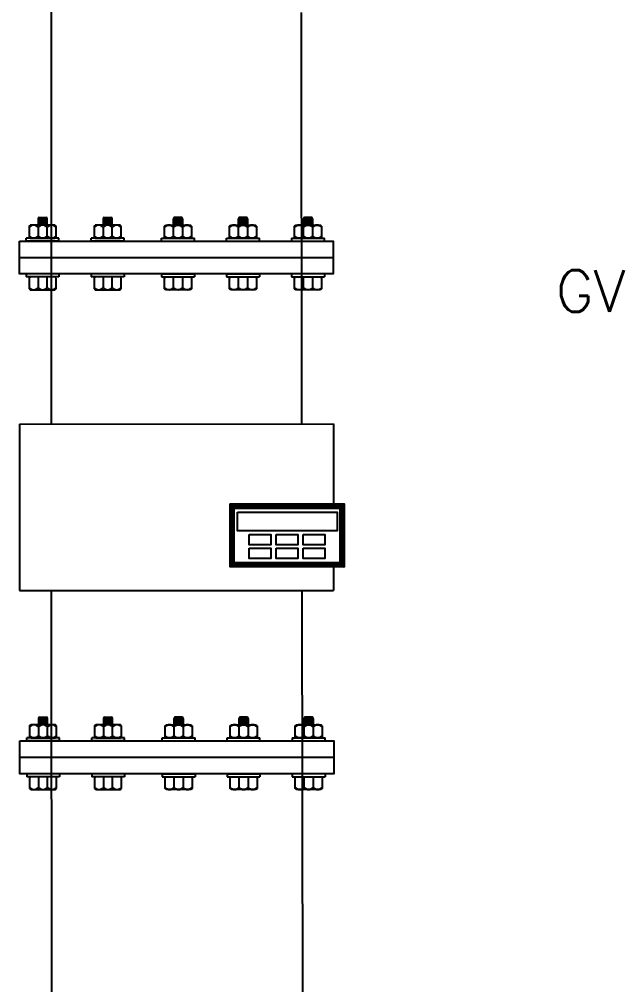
# Model space of a CAD drawing. Header units: inches. Extents: x 71784 to 88028, y -28237 to -21373.
# Drawn here: x 76013 to 76739, y -26434 to -25275 of the extents above; entities that cross this region are included whole.
import ezdxf

# ---------------------------------------------------------------- set-up
doc = ezdxf.new("R2010")
doc.units = ezdxf.units.IN
doc.header["$MEASUREMENT"] = 0
doc.layers.add('FENCE', color=1, linetype='Continuous')
doc.layers.add('M-X-BKGD', color=8, linetype='Continuous')
doc.styles.add('SIMS', font='simplex.shx')

msp = doc.modelspace()

# ---------------------------------------------------------------- hatches: boundary and pattern name
at = {"layer": 'M-X-BKGD'}
h = msp.add_hatch(dxfattribs=at)
h.set_pattern_fill('ANSI31', color=256)
h.set_pattern_definition([(45, (-18666.15024, -37165.9405), (-0.08838834765, 0.08838834765), [])])
h.paths.add_polyline_path([(76266.1, -25932.9), (76403, -25932.9), (76403, -25857.1), (76266.1, -25857.1)])
h.paths.add_polyline_path([(76271.1, -25927.9), (76398, -25927.9), (76398, -25862.1), (76271.1, -25862.1)], flags=16)
h.paths.add_polyline_path([(76394.5, -25889.6), (76275, -25889.6), (76275, -25866.9), (76394.5, -25866.9)], flags=0)
h.paths.add_polyline_path([(76380, -25893.8), (76380, -25906.1), (76354, -25906.1), (76354, -25893.8)], flags=0)
h.paths.add_polyline_path([(76380, -25910.2), (76380, -25922.6), (76354, -25922.6), (76354, -25910.2)], flags=0)
h.paths.add_polyline_path([(76347.6, -25893.8), (76347.6, -25906.1), (76321.6, -25906.1), (76321.6, -25893.8)], flags=0)
h.paths.add_polyline_path([(76347.6, -25910.2), (76347.6, -25922.6), (76321.6, -25922.6), (76321.6, -25910.2)], flags=0)
h.paths.add_polyline_path([(76315.1, -25893.8), (76315.1, -25906.1), (76289.2, -25906.1), (76289.2, -25893.8)], flags=0)
h.paths.add_polyline_path([(76315.1, -25910.2), (76315.1, -25922.6), (76289.2, -25922.6), (76289.2, -25910.2)], flags=0)

# ---------------------------------------------------------------- linework, layer by layer
for p, q in [((76051.4, -25266.6), (76051.5, -25761.5)), ((76351.4, -25267), (76352, -25761.1)), ((76340, -25538), (76340, -25541.5)), ((76201.3, -25561.3), (76351.8, -25561.1)), ((76013.1, -25761.6), (76390.1, -25761.1)), ((76013.1, -25761.6), (76013.1, -25961.1)), ((76390.1, -25761.1), (76390.2, -25857.1)), ((76390.2, -25932.9), (76390.3, -25961.1)), ((76013.1, -25961.1), (76390.3, -25961.1)), ((76051.5, -25961.1), (76051.6, -26519.5)), ((76352.3, -25961.1), (76353, -26519.5)), ((76340.7, -26138), (76340.7, -26141.5)), ((76202.1, -26161.3), (76352.6, -26161.1))]:
    msp.add_line(p, q, dxfattribs=at)
at = {"layer": 'M-X-BKGD', "linetype": 'Continuous'}
for p, q in [((76024.8, -25523.7), (76026.1, -25522.4)), ((76024.8, -25523.7), (76024.8, -25536.7)), ((76055.9, -25522.4), (76026.1, -25522.4)), ((76035.6, -25514.7), (76035.6, -25522.4)), ((76036.9, -25513.4), (76045.1, -25513.4)), ((76046.4, -25522.4), (76046.4, -25514.7)), ((76057.2, -25523.7), (76055.9, -25522.4)), ((76057.2, -25536.7), (76057.2, -25523.7)), ((76102.9, -25523.7), (76104.2, -25522.4)), ((76102.9, -25523.7), (76102.9, -25536.7)), ((76134, -25522.4), (76104.2, -25522.4)), ((76113.7, -25514.7), (76113.7, -25522.4)), ((76115, -25513.4), (76123.2, -25513.4)), ((76124.5, -25522.4), (76124.5, -25514.7)), ((76135.3, -25523.7), (76134, -25522.4)), ((76135.3, -25536.7), (76135.3, -25523.7)), ((76187.4, -25523.7), (76188.7, -25522.4)), ((76187.4, -25536.7), (76187.4, -25523.7)), ((76188.7, -25522.4), (76218.5, -25522.4)), ((76198.2, -25522.4), (76198.2, -25514.7)), ((76207.7, -25513.4), (76199.5, -25513.4)), ((76209, -25514.7), (76209, -25522.4)), ((76219.8, -25523.7), (76218.5, -25522.4)), ((76219.8, -25523.7), (76219.8, -25536.7)), ((76265.5, -25523.7), (76266.8, -25522.4)), ((76265.5, -25536.7), (76265.5, -25523.7)), ((76266.8, -25522.4), (76296.6, -25522.4)), ((76276.3, -25522.4), (76276.3, -25514.7)), ((76285.8, -25513.4), (76277.6, -25513.4)), ((76287.1, -25514.7), (76287.1, -25522.4)), ((76297.9, -25523.7), (76296.6, -25522.4)), ((76297.9, -25523.7), (76297.9, -25536.7)), ((76343.6, -25523.7), (76344.9, -25522.4)), ((76343.6, -25536.7), (76343.6, -25523.7)), ((76344.9, -25522.4), (76374.7, -25522.4)), ((76354.4, -25522.4), (76354.4, -25514.7)), ((76363.9, -25513.4), (76355.7, -25513.4)), ((76365.2, -25514.7), (76365.2, -25522.4)), ((76376, -25523.7), (76374.7, -25522.4)), ((76376, -25523.7), (76376, -25536.7)), ((76035.6, -25525), (76035.6, -25535.3)), ((76046.4, -25535.3), (76046.4, -25525)), ((76113.7, -25525), (76113.7, -25535.3)), ((76124.5, -25535.3), (76124.5, -25525)), ((76198.2, -25535.3), (76198.2, -25525)), ((76209, -25525), (76209, -25535.3)), ((76276.3, -25535.3), (76276.3, -25525)), ((76287.1, -25525), (76287.1, -25535.3)), ((76354.4, -25535.3), (76354.4, -25525)), ((76365.2, -25525), (76365.2, -25535.3)), ((76060.7, -25538), (76021.2, -25538)), ((76021.2, -25541.5), (76021.2, -25538)), ((76060.7, -25541.5), (76021.2, -25541.5)), ((76024.8, -25536.7), (76026.1, -25538)), ((76026.1, -25538), (76055.9, -25538)), ((76055.9, -25538), (76057.2, -25536.7)), ((76060.7, -25541.5), (76060.7, -25538)), ((76099.3, -25541.5), (76099.3, -25538)), ((76138.8, -25538), (76099.3, -25538)), ((76138.8, -25541.5), (76099.3, -25541.5)), ((76102.9, -25536.7), (76104.2, -25538)), ((76104.2, -25538), (76134, -25538)), ((76134, -25538), (76135.3, -25536.7)), ((76138.8, -25541.5), (76138.8, -25538)), ((76183.8, -25538), (76223.3, -25538)), ((76183.8, -25541.5), (76183.8, -25538)), ((76183.8, -25541.5), (76223.3, -25541.5)), ((76188.7, -25538), (76187.4, -25536.7)), ((76218.5, -25538), (76188.7, -25538)), ((76219.8, -25536.7), (76218.5, -25538)), ((76223.3, -25541.5), (76223.3, -25538)), ((76261.9, -25541.5), (76261.9, -25538)), ((76261.9, -25538), (76301.4, -25538)), ((76261.9, -25541.5), (76301.4, -25541.5)), ((76266.8, -25538), (76265.5, -25536.7)), ((76296.6, -25538), (76266.8, -25538)), ((76297.9, -25536.7), (76296.6, -25538)), ((76301.4, -25541.5), (76301.4, -25538)), ((76340, -25538), (76379.5, -25538)), ((76344.9, -25538), (76343.6, -25536.7)), ((76374.7, -25538), (76344.9, -25538)), ((76376, -25536.7), (76374.7, -25538)), ((76379.5, -25541.5), (76379.5, -25538)), ((76013.1, -25561.3), (76389.9, -25561.3)), ((76060.7, -25581.1), (76021.2, -25581.1)), ((76021.2, -25581.1), (76021.2, -25584.7)), ((76060.7, -25581.1), (76060.7, -25584.7)), ((76099.3, -25581.1), (76099.3, -25584.7)), ((76138.8, -25581.1), (76099.3, -25581.1)), ((76138.8, -25581.1), (76138.8, -25584.7)), ((76183.8, -25581.1), (76223.3, -25581.1)), ((76183.8, -25581.1), (76183.8, -25584.7)), ((76223.3, -25581.1), (76223.3, -25584.7)), ((76261.9, -25581.1), (76261.9, -25584.7)), ((76261.9, -25581.1), (76301.4, -25581.1)), ((76301.4, -25581.1), (76301.4, -25584.7)), ((76340, -25581.1), (76340, -25584.7)), ((76379.5, -25581.1), (76379.5, -25584.7)), ((76060.7, -25584.7), (76021.2, -25584.7)), ((76024.8, -25586), (76026.1, -25584.7)), ((76024.8, -25586), (76024.8, -25598.9)), ((76035.6, -25584.7), (76035.6, -25597.6)), ((76046.4, -25597.6), (76046.4, -25584.7)), ((76057.2, -25586), (76055.9, -25584.7)), ((76057.2, -25598.9), (76057.2, -25586)), ((76138.8, -25584.7), (76099.3, -25584.7)), ((76102.9, -25586), (76104.2, -25584.7)), ((76102.9, -25586), (76102.9, -25598.9)), ((76113.7, -25584.7), (76113.7, -25597.6)), ((76124.5, -25597.6), (76124.5, -25584.7)), ((76135.3, -25586), (76134, -25584.7)), ((76135.3, -25598.9), (76135.3, -25586)), ((76183.8, -25584.7), (76223.3, -25584.7)), ((76187.4, -25586), (76188.7, -25584.7)), ((76187.4, -25598.9), (76187.4, -25586)), ((76198.2, -25597.6), (76198.2, -25584.7)), ((76209, -25584.7), (76209, -25597.6)), ((76219.8, -25586), (76218.5, -25584.7)), ((76219.8, -25586), (76219.8, -25598.9)), ((76261.9, -25584.7), (76301.4, -25584.7)), ((76265.5, -25586), (76266.8, -25584.7)), ((76265.5, -25598.9), (76265.5, -25586)), ((76276.3, -25597.6), (76276.3, -25584.7)), ((76287.1, -25584.7), (76287.1, -25597.6)), ((76297.9, -25586), (76296.6, -25584.7)), ((76297.9, -25586), (76297.9, -25598.9)), ((76340, -25584.7), (76379.5, -25584.7)), ((76343.6, -25586), (76344.9, -25584.7)), ((76343.6, -25598.9), (76343.6, -25586)), ((76354.4, -25597.6), (76354.4, -25584.7)), ((76365.2, -25584.7), (76365.2, -25597.6)), ((76376, -25586), (76374.7, -25584.7)), ((76376, -25586), (76376, -25598.9)), ((76024.8, -25598.9), (76026.1, -25600.2)), ((76026.1, -25600.2), (76055.9, -25600.2)), ((76055.9, -25600.2), (76057.2, -25598.9)), ((76102.9, -25598.9), (76104.2, -25600.2)), ((76104.2, -25600.2), (76134, -25600.2)), ((76134, -25600.2), (76135.3, -25598.9)), ((76188.7, -25600.2), (76187.4, -25598.9)), ((76218.5, -25600.2), (76188.7, -25600.2)), ((76219.8, -25598.9), (76218.5, -25600.2)), ((76266.8, -25600.2), (76265.5, -25598.9)), ((76296.6, -25600.2), (76266.8, -25600.2)), ((76297.9, -25598.9), (76296.6, -25600.2)), ((76344.9, -25600.2), (76343.6, -25598.9)), ((76374.7, -25600.2), (76344.9, -25600.2)), ((76376, -25598.9), (76374.7, -25600.2)), ((76036.2, -26114.7), (76036.2, -26122.4)), ((76037.5, -26113.4), (76045.7, -26113.4)), ((76047, -26122.4), (76047, -26114.7)), ((76114.3, -26114.7), (76114.3, -26122.4)), ((76115.6, -26113.4), (76123.8, -26113.4)), ((76125.1, -26122.4), (76125.1, -26114.7)), ((76198.8, -26122.4), (76198.8, -26114.7)), ((76208.3, -26113.4), (76200.1, -26113.4)), ((76209.6, -26114.7), (76209.6, -26122.4)), ((76276.9, -26122.4), (76276.9, -26114.7)), ((76286.4, -26113.4), (76278.2, -26113.4)), ((76287.7, -26114.7), (76287.7, -26122.4)), ((76355, -26122.4), (76355, -26114.7)), ((76364.5, -26113.4), (76356.3, -26113.4)), ((76365.8, -26114.7), (76365.8, -26122.4)), ((76025.4, -26123.7), (76026.7, -26122.4)), ((76025.4, -26123.7), (76025.4, -26136.7)), ((76056.5, -26122.4), (76026.7, -26122.4)), ((76036.2, -26125), (76036.2, -26135.3)), ((76047, -26135.3), (76047, -26125)), ((76057.8, -26123.7), (76056.5, -26122.4)), ((76057.8, -26136.7), (76057.8, -26123.7)), ((76103.5, -26123.7), (76104.8, -26122.4)), ((76103.5, -26123.7), (76103.5, -26136.7)), ((76134.6, -26122.4), (76104.8, -26122.4)), ((76114.3, -26125), (76114.3, -26135.3)), ((76125.1, -26135.3), (76125.1, -26125)), ((76135.9, -26123.7), (76134.6, -26122.4)), ((76135.9, -26136.7), (76135.9, -26123.7)), ((76188, -26123.7), (76189.3, -26122.4)), ((76188, -26136.7), (76188, -26123.7)), ((76189.3, -26122.4), (76219.1, -26122.4)), ((76198.8, -26135.3), (76198.8, -26125)), ((76209.6, -26125), (76209.6, -26135.3)), ((76220.4, -26123.7), (76219.1, -26122.4)), ((76220.4, -26123.7), (76220.4, -26136.7)), ((76266.1, -26123.7), (76267.4, -26122.4)), ((76266.1, -26136.7), (76266.1, -26123.7)), ((76267.4, -26122.4), (76297.2, -26122.4)), ((76276.9, -26135.3), (76276.9, -26125)), ((76287.7, -26125), (76287.7, -26135.3)), ((76298.5, -26123.7), (76297.2, -26122.4)), ((76298.5, -26123.7), (76298.5, -26136.7)), ((76344.2, -26123.7), (76345.5, -26122.4)), ((76344.2, -26136.7), (76344.2, -26123.7)), ((76345.5, -26122.4), (76375.3, -26122.4)), ((76355, -26135.3), (76355, -26125)), ((76365.8, -26125), (76365.8, -26135.3)), ((76376.6, -26123.7), (76375.3, -26122.4)), ((76376.6, -26123.7), (76376.6, -26136.7)), ((76061.3, -26138), (76021.9, -26138)), ((76021.9, -26141.5), (76021.9, -26138)), ((76025.4, -26136.7), (76026.7, -26138)), ((76026.7, -26138), (76056.5, -26138)), ((76056.5, -26138), (76057.8, -26136.7)), ((76061.3, -26141.5), (76061.3, -26138)), ((76100, -26141.5), (76100, -26138)), ((76139.4, -26138), (76100, -26138)), ((76103.5, -26136.7), (76104.8, -26138)), ((76104.8, -26138), (76134.6, -26138)), ((76134.6, -26138), (76135.9, -26136.7)), ((76139.4, -26141.5), (76139.4, -26138)), ((76184.5, -26138), (76224, -26138)), ((76184.5, -26141.5), (76184.5, -26138)), ((76189.3, -26138), (76188, -26136.7)), ((76219.1, -26138), (76189.3, -26138)), ((76220.4, -26136.7), (76219.1, -26138)), ((76224, -26141.5), (76224, -26138)), ((76262.6, -26141.5), (76262.6, -26138)), ((76262.6, -26138), (76302, -26138)), ((76267.4, -26138), (76266.1, -26136.7)), ((76297.2, -26138), (76267.4, -26138)), ((76298.5, -26136.7), (76297.2, -26138)), ((76302, -26141.5), (76302, -26138)), ((76340.7, -26138), (76380.1, -26138)), ((76345.5, -26138), (76344.2, -26136.7)), ((76375.3, -26138), (76345.5, -26138)), ((76376.6, -26136.7), (76375.3, -26138)), ((76380.1, -26141.5), (76380.1, -26138)), ((76061.3, -26141.5), (76021.9, -26141.5)), ((76139.4, -26141.5), (76100, -26141.5)), ((76184.5, -26141.5), (76224, -26141.5)), ((76262.6, -26141.5), (76302, -26141.5)), ((76013.7, -26161.3), (76390.5, -26161.3)), ((76061.3, -26181.1), (76021.9, -26181.1)), ((76021.9, -26181.1), (76021.9, -26184.7)), ((76061.3, -26184.7), (76021.9, -26184.7)), ((76025.4, -26186), (76026.7, -26184.7)), ((76036.2, -26184.7), (76036.2, -26197.6)), ((76047, -26197.6), (76047, -26184.7)), ((76057.8, -26186), (76056.5, -26184.7)), ((76061.3, -26181.1), (76061.3, -26184.7)), ((76100, -26181.1), (76100, -26184.7)), ((76139.4, -26181.1), (76100, -26181.1)), ((76139.4, -26184.7), (76100, -26184.7)), ((76103.5, -26186), (76104.8, -26184.7)), ((76114.3, -26184.7), (76114.3, -26197.6)), ((76125.1, -26197.6), (76125.1, -26184.7)), ((76135.9, -26186), (76134.6, -26184.7)), ((76139.4, -26181.1), (76139.4, -26184.7)), ((76184.5, -26181.1), (76224, -26181.1)), ((76184.5, -26181.1), (76184.5, -26184.7)), ((76184.5, -26184.7), (76224, -26184.7)), ((76188, -26186), (76189.3, -26184.7)), ((76198.8, -26197.6), (76198.8, -26184.7)), ((76209.6, -26184.7), (76209.6, -26197.6)), ((76220.4, -26186), (76219.1, -26184.7)), ((76224, -26181.1), (76224, -26184.7)), ((76262.6, -26181.1), (76262.6, -26184.7)), ((76262.6, -26181.1), (76302, -26181.1)), ((76262.6, -26184.7), (76302, -26184.7)), ((76266.1, -26186), (76267.4, -26184.7)), ((76276.9, -26197.6), (76276.9, -26184.7)), ((76287.7, -26184.7), (76287.7, -26197.6)), ((76298.5, -26186), (76297.2, -26184.7)), ((76302, -26181.1), (76302, -26184.7)), ((76340.7, -26181.1), (76340.7, -26184.7)), ((76340.7, -26184.7), (76380.1, -26184.7)), ((76344.2, -26186), (76345.5, -26184.7)), ((76355, -26197.6), (76355, -26184.7)), ((76365.8, -26184.7), (76365.8, -26197.6)), ((76376.6, -26186), (76375.3, -26184.7)), ((76380.1, -26181.1), (76380.1, -26184.7)), ((76025.4, -26186), (76025.4, -26198.9)), ((76057.8, -26198.9), (76057.8, -26186)), ((76103.5, -26186), (76103.5, -26198.9)), ((76135.9, -26198.9), (76135.9, -26186)), ((76188, -26198.9), (76188, -26186)), ((76220.4, -26186), (76220.4, -26198.9)), ((76266.1, -26198.9), (76266.1, -26186)), ((76298.5, -26186), (76298.5, -26198.9)), ((76344.2, -26198.9), (76344.2, -26186)), ((76376.6, -26186), (76376.6, -26198.9)), ((76025.4, -26198.9), (76026.7, -26200.2)), ((76026.7, -26200.2), (76056.5, -26200.2)), ((76056.5, -26200.2), (76057.8, -26198.9)), ((76103.5, -26198.9), (76104.8, -26200.2)), ((76104.8, -26200.2), (76134.6, -26200.2)), ((76134.6, -26200.2), (76135.9, -26198.9)), ((76189.3, -26200.2), (76188, -26198.9)), ((76219.1, -26200.2), (76189.3, -26200.2)), ((76220.4, -26198.9), (76219.1, -26200.2)), ((76267.4, -26200.2), (76266.1, -26198.9)), ((76297.2, -26200.2), (76267.4, -26200.2)), ((76298.5, -26198.9), (76297.2, -26200.2)), ((76345.5, -26200.2), (76344.2, -26198.9)), ((76375.3, -26200.2), (76345.5, -26200.2)), ((76376.6, -26198.9), (76375.3, -26200.2))]:
    msp.add_line(p, q, dxfattribs=at)
for points in [[(76013.1, -25541.5), (76389.9, -25541.5), (76389.9, -25581.1), (76013.1, -25581.1)], [(76013.7, -26141.5), (76390.5, -26141.5), (76390.5, -26181.1), (76013.7, -26181.1)]]:
    msp.add_lwpolyline(points, close=True, dxfattribs=at)
at = {"layer": 'M-X-BKGD'}
for points in [[(76266.1, -25857.1), (76403, -25857.1), (76403, -25932.9), (76266.1, -25932.9)], [(76271.1, -25862.1), (76398, -25862.1), (76398, -25927.9), (76271.1, -25927.9)], [(76275, -25866.9), (76394.5, -25866.9), (76394.5, -25889.6), (76275, -25889.6)], [(76289.2, -25893.8), (76315.1, -25893.8), (76315.1, -25906.1), (76289.2, -25906.1)], [(76321.6, -25893.8), (76347.6, -25893.8), (76347.6, -25906.1), (76321.6, -25906.1)], [(76354, -25893.8), (76380, -25893.8), (76380, -25906.1), (76354, -25906.1)], [(76289.2, -25910.2), (76315.1, -25910.2), (76315.1, -25922.6), (76289.2, -25922.6)], [(76321.6, -25910.2), (76347.6, -25910.2), (76347.6, -25922.6), (76321.6, -25922.6)], [(76354, -25910.2), (76380, -25910.2), (76380, -25922.6), (76354, -25922.6)]]:
    msp.add_lwpolyline(points, close=True, dxfattribs=at)
at = {"layer": 'M-X-BKGD', "linetype": 'Continuous'}
for centre, radius, start, end in [((76030.2, -25529.4), 6.98, 39.3849, 140.6151), ((76036.9, -25514.7), 1.29, 90, 180), ((76036.5, -25542.1), 27, 68.4824, 91.8593), ((76036.5, -25542.1), 25.7, 67.3413, 91.8593), ((76041, -25529.4), 6.98, 39.3849, 140.6151), ((76036.5, -25542.1), 24.4, 66.0681, 91.8593), ((76036.5, -25542.1), 23.1, 64.6374, 91.8593), ((76036.5, -25542.1), 21.8, 64.3619, 91.8593), ((76036.5, -25542.1), 20.6, 73.4025, 91.8593), ((76036.5, -25542.1), 28.3, 69.5115, 91.0383), ((76045.1, -25514.7), 1.29, 0, 90), ((76051.8, -25529.4), 6.98, 39.3849, 140.6151), ((76108.3, -25529.4), 6.98, 39.3849, 140.6151), ((76115, -25514.7), 1.29, 90, 180), ((76114.6, -25542.1), 27, 68.4824, 91.8593), ((76114.6, -25542.1), 25.7, 67.3413, 91.8593), ((76119.1, -25529.4), 6.98, 39.3849, 140.6151), ((76114.6, -25542.1), 24.4, 66.0681, 91.8593), ((76114.6, -25542.1), 23.1, 64.6374, 91.8593), ((76114.6, -25542.1), 21.8, 64.3619, 91.8593), ((76114.6, -25542.1), 20.6, 73.4025, 91.8593), ((76114.6, -25542.1), 28.3, 69.5115, 91.0383), ((76123.2, -25514.7), 1.29, 0, 90), ((76129.9, -25529.4), 6.98, 39.3849, 140.6151), ((76192.8, -25529.4), 6.98, 39.3849, 140.6151), ((76199.5, -25514.7), 1.29, 90, 180), ((76208.1, -25542.1), 28.3, 88.9617, 110.4885), ((76208.1, -25542.1), 27, 88.1407, 111.5176), ((76208.1, -25542.1), 25.7, 88.1407, 112.6587), ((76208.1, -25542.1), 24.4, 88.1407, 113.9319), ((76208.1, -25542.1), 23.1, 88.1407, 115.3626), ((76203.6, -25529.4), 6.98, 39.3849, 140.6151), ((76208.1, -25542.1), 21.8, 88.1407, 115.6381), ((76208.1, -25542.1), 20.6, 88.1407, 106.5975), ((76207.7, -25514.7), 1.29, 0, 90), ((76214.4, -25529.4), 6.98, 39.3849, 140.6151), ((76270.9, -25529.4), 6.98, 39.3849, 140.6151), ((76277.6, -25514.7), 1.29, 90, 180), ((76286.2, -25542.1), 28.3, 88.9617, 110.4885), ((76286.2, -25542.1), 27, 88.1407, 111.5176), ((76286.2, -25542.1), 25.7, 88.1407, 112.6587), ((76286.2, -25542.1), 24.4, 88.1407, 113.9319), ((76286.2, -25542.1), 23.1, 88.1407, 115.3626), ((76281.7, -25529.4), 6.98, 39.3849, 140.6151), ((76286.2, -25542.1), 21.8, 88.1407, 115.6381), ((76286.2, -25542.1), 20.6, 88.1407, 106.5975), ((76285.8, -25514.7), 1.29, 0, 90), ((76292.5, -25529.4), 6.98, 39.3849, 140.6151), ((76349, -25529.4), 6.98, 39.3849, 140.6151), ((76355.7, -25514.7), 1.29, 90, 180), ((76364.3, -25542.1), 28.3, 88.9617, 110.4885), ((76364.3, -25542.1), 27, 88.1407, 111.5176), ((76364.3, -25542.1), 25.7, 88.1407, 112.6587), ((76364.3, -25542.1), 24.4, 88.1407, 113.9319), ((76364.3, -25542.1), 23.1, 88.1407, 115.3626), ((76359.8, -25529.4), 6.98, 39.3849, 140.6151), ((76364.3, -25542.1), 21.8, 88.1407, 115.6381), ((76364.3, -25542.1), 20.6, 88.1407, 106.5975), ((76363.9, -25514.7), 1.29, 0, 90), ((76370.6, -25529.4), 6.98, 39.3849, 140.6151), ((76030.2, -25530.9), 6.98, 219.3849, 320.6151), ((76041, -25530.9), 6.98, 219.3849, 320.6151), ((76051.8, -25530.9), 6.98, 219.3849, 320.6151), ((76108.3, -25530.9), 6.98, 219.3849, 320.6151), ((76119.1, -25530.9), 6.98, 219.3849, 320.6151), ((76129.9, -25530.9), 6.98, 219.3849, 320.6151), ((76192.8, -25530.9), 6.98, 219.3849, 320.6151), ((76203.6, -25530.9), 6.98, 219.3849, 320.6151), ((76214.4, -25530.9), 6.98, 219.3849, 320.6151), ((76270.9, -25530.9), 6.98, 219.3849, 320.6151), ((76281.7, -25530.9), 6.98, 219.3849, 320.6151), ((76292.5, -25530.9), 6.98, 219.3849, 320.6151), ((76349, -25530.9), 6.98, 219.3849, 320.6151), ((76359.8, -25530.9), 6.98, 219.3849, 320.6151), ((76370.6, -25530.9), 6.98, 219.3849, 320.6151), ((76030.2, -25593.1), 6.98, 219.3849, 320.6151), ((76041, -25593.1), 6.98, 219.3849, 320.6151), ((76051.8, -25593.1), 6.98, 219.3849, 320.6151), ((76108.3, -25593.1), 6.98, 219.3849, 320.6151), ((76119.1, -25593.1), 6.98, 219.3849, 320.6151), ((76129.9, -25593.1), 6.98, 219.3849, 320.6151), ((76192.8, -25593.1), 6.98, 219.3849, 320.6151), ((76203.6, -25593.1), 6.98, 219.3849, 320.6151), ((76214.4, -25593.1), 6.98, 219.3849, 320.6151), ((76270.9, -25593.1), 6.98, 219.3849, 320.6151), ((76281.7, -25593.1), 6.98, 219.3849, 320.6151), ((76292.5, -25593.1), 6.98, 219.3849, 320.6151), ((76349, -25593.1), 6.98, 219.3849, 320.6151), ((76359.8, -25593.1), 6.98, 219.3849, 320.6151), ((76370.6, -25593.1), 6.98, 219.3849, 320.6151), ((76037.5, -26114.7), 1.29, 90, 180), ((76037.1, -26142.1), 27, 68.4824, 91.8593), ((76037.1, -26142.1), 28.3, 69.5115, 91.0383), ((76045.7, -26114.7), 1.29, 0, 90), ((76115.6, -26114.7), 1.29, 90, 180), ((76115.2, -26142.1), 27, 68.4824, 91.8593), ((76115.2, -26142.1), 28.3, 69.5115, 91.0383), ((76123.8, -26114.7), 1.29, 0, 90), ((76200.1, -26114.7), 1.29, 90, 180), ((76208.7, -26142.1), 28.3, 88.9617, 110.4885), ((76208.7, -26142.1), 27, 88.1407, 111.5176), ((76208.3, -26114.7), 1.29, 0, 90), ((76278.2, -26114.7), 1.29, 90, 180), ((76286.8, -26142.1), 28.3, 88.9617, 110.4885), ((76286.8, -26142.1), 27, 88.1407, 111.5176), ((76286.4, -26114.7), 1.29, 0, 90), ((76356.3, -26114.7), 1.29, 90, 180), ((76364.9, -26142.1), 28.3, 88.9617, 110.4885), ((76364.9, -26142.1), 27, 88.1407, 111.5176), ((76364.5, -26114.7), 1.29, 0, 90), ((76030.8, -26129.4), 6.98, 39.3849, 140.6151), ((76037.1, -26142.1), 25.7, 67.3413, 91.8593), ((76041.6, -26129.4), 6.98, 39.3849, 140.6151), ((76037.1, -26142.1), 24.4, 66.0681, 91.8593), ((76037.1, -26142.1), 23.1, 64.6374, 91.8593), ((76037.1, -26142.1), 21.8, 64.3619, 91.8593), ((76037.1, -26142.1), 20.6, 73.4025, 91.8593), ((76052.4, -26129.4), 6.98, 39.3849, 140.6151), ((76108.9, -26129.4), 6.98, 39.3849, 140.6151), ((76115.2, -26142.1), 25.7, 67.3413, 91.8593), ((76119.7, -26129.4), 6.98, 39.3849, 140.6151), ((76115.2, -26142.1), 24.4, 66.0681, 91.8593), ((76115.2, -26142.1), 23.1, 64.6374, 91.8593), ((76115.2, -26142.1), 21.8, 64.3619, 91.8593), ((76115.2, -26142.1), 20.6, 73.4025, 91.8593), ((76130.5, -26129.4), 6.98, 39.3849, 140.6151), ((76193.4, -26129.4), 6.98, 39.3849, 140.6151), ((76208.7, -26142.1), 25.7, 88.1407, 112.6587), ((76208.7, -26142.1), 24.4, 88.1407, 113.9319), ((76208.7, -26142.1), 23.1, 88.1407, 115.3626), ((76204.2, -26129.4), 6.98, 39.3849, 140.6151), ((76208.7, -26142.1), 21.8, 88.1407, 115.6381), ((76208.7, -26142.1), 20.6, 88.1407, 106.5975), ((76215, -26129.4), 6.98, 39.3849, 140.6151), ((76271.5, -26129.4), 6.98, 39.3849, 140.6151), ((76286.8, -26142.1), 25.7, 88.1407, 112.6587), ((76286.8, -26142.1), 24.4, 88.1407, 113.9319), ((76286.8, -26142.1), 23.1, 88.1407, 115.3626), ((76282.3, -26129.4), 6.98, 39.3849, 140.6151), ((76286.8, -26142.1), 21.8, 88.1407, 115.6381), ((76286.8, -26142.1), 20.6, 88.1407, 106.5975), ((76293.1, -26129.4), 6.98, 39.3849, 140.6151), ((76349.6, -26129.4), 6.98, 39.3849, 140.6151), ((76364.9, -26142.1), 25.7, 88.1407, 112.6587), ((76364.9, -26142.1), 24.4, 88.1407, 113.9319), ((76364.9, -26142.1), 23.1, 88.1407, 115.3626), ((76360.4, -26129.4), 6.98, 39.3849, 140.6151), ((76364.9, -26142.1), 21.8, 88.1407, 115.6381), ((76364.9, -26142.1), 20.6, 88.1407, 106.5975), ((76371.2, -26129.4), 6.98, 39.3849, 140.6151), ((76030.8, -26130.9), 6.98, 219.3849, 320.6151), ((76041.6, -26130.9), 6.98, 219.3849, 320.6151), ((76052.4, -26130.9), 6.98, 219.3849, 320.6151), ((76108.9, -26130.9), 6.98, 219.3849, 320.6151), ((76119.7, -26130.9), 6.98, 219.3849, 320.6151), ((76130.5, -26130.9), 6.98, 219.3849, 320.6151), ((76193.4, -26130.9), 6.98, 219.3849, 320.6151), ((76204.2, -26130.9), 6.98, 219.3849, 320.6151), ((76215, -26130.9), 6.98, 219.3849, 320.6151), ((76271.5, -26130.9), 6.98, 219.3849, 320.6151), ((76282.3, -26130.9), 6.98, 219.3849, 320.6151), ((76293.1, -26130.9), 6.98, 219.3849, 320.6151), ((76349.6, -26130.9), 6.98, 219.3849, 320.6151), ((76360.4, -26130.9), 6.98, 219.3849, 320.6151), ((76371.2, -26130.9), 6.98, 219.3849, 320.6151), ((76030.8, -26193.1), 6.98, 219.3849, 320.6151), ((76041.6, -26193.1), 6.98, 219.3849, 320.6151), ((76052.4, -26193.1), 6.98, 219.3849, 320.6151), ((76108.9, -26193.1), 6.98, 219.3849, 320.6151), ((76119.7, -26193.1), 6.98, 219.3849, 320.6151), ((76130.5, -26193.1), 6.98, 219.3849, 320.6151), ((76193.4, -26193.1), 6.98, 219.3849, 320.6151), ((76204.2, -26193.1), 6.98, 219.3849, 320.6151), ((76215, -26193.1), 6.98, 219.3849, 320.6151), ((76271.5, -26193.1), 6.98, 219.3849, 320.6151), ((76282.3, -26193.1), 6.98, 219.3849, 320.6151), ((76293.1, -26193.1), 6.98, 219.3849, 320.6151), ((76349.6, -26193.1), 6.98, 219.3849, 320.6151), ((76360.4, -26193.1), 6.98, 219.3849, 320.6151), ((76371.2, -26193.1), 6.98, 219.3849, 320.6151)]:
    msp.add_arc(centre, radius, start, end, dxfattribs=at)

# ---------------------------------------------------------------- texts
at = {"layer": 'FENCE', "color": 3, "insert": (76657.3, -25576.4, -422.2), "char_height": 50, "width": 249.05, "attachment_point": 1, "style": 'SIMS'}
msp.add_mtext('\\A1;GV', dxfattribs=at)

doc.saveas('drawing.dxf')
